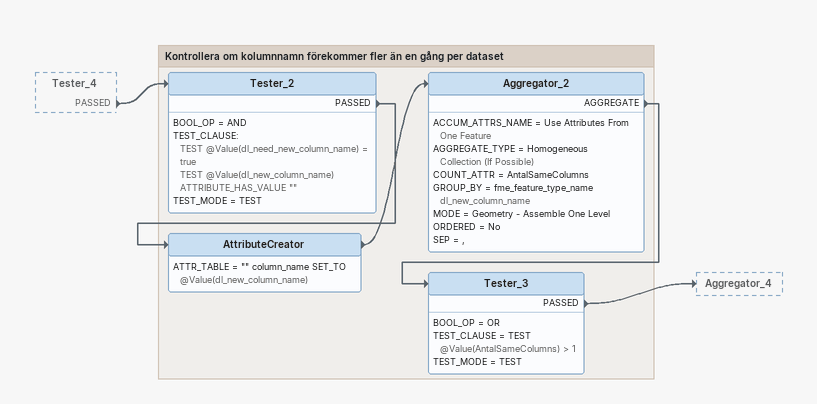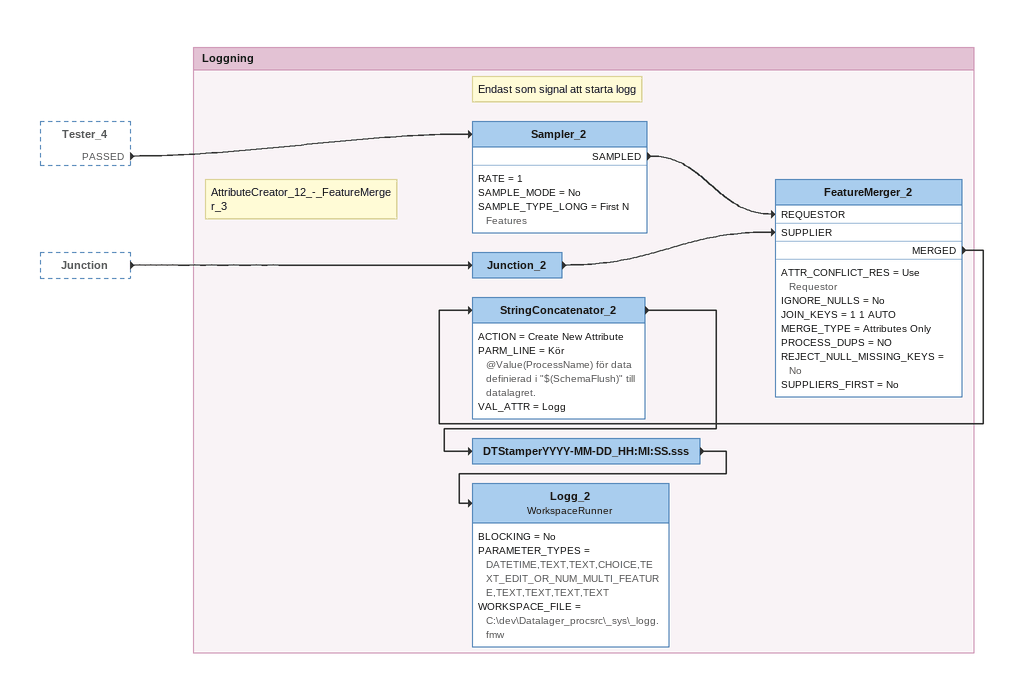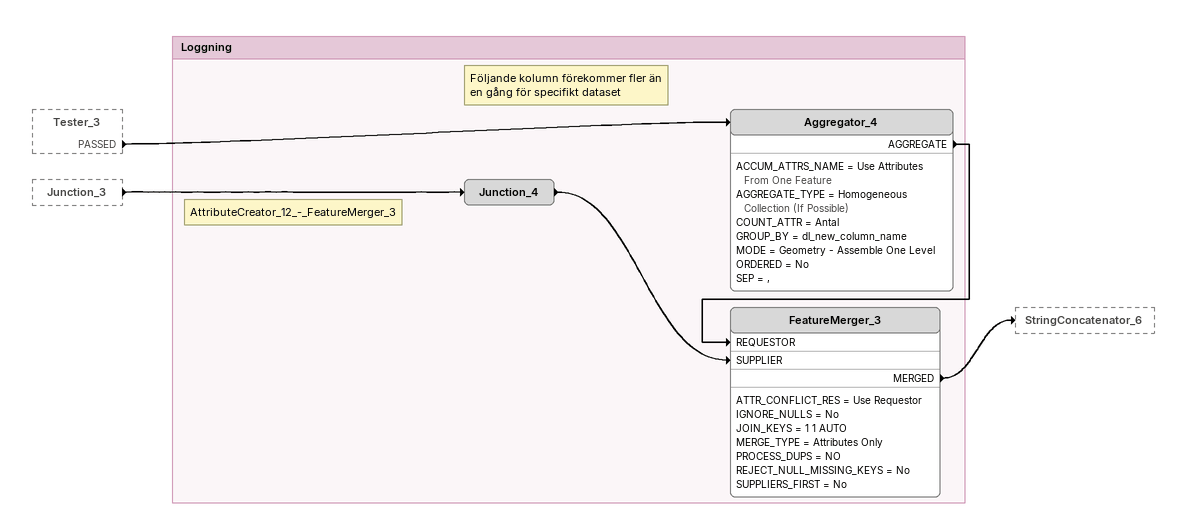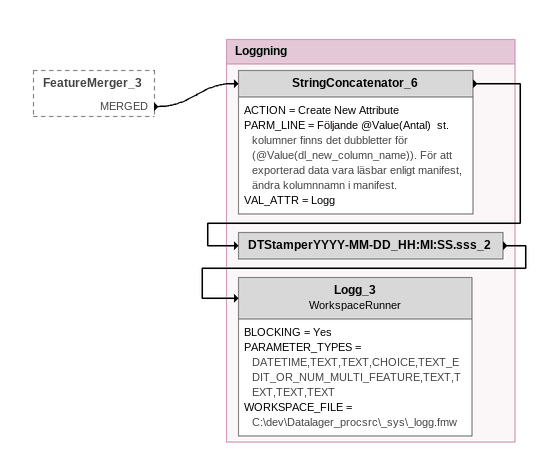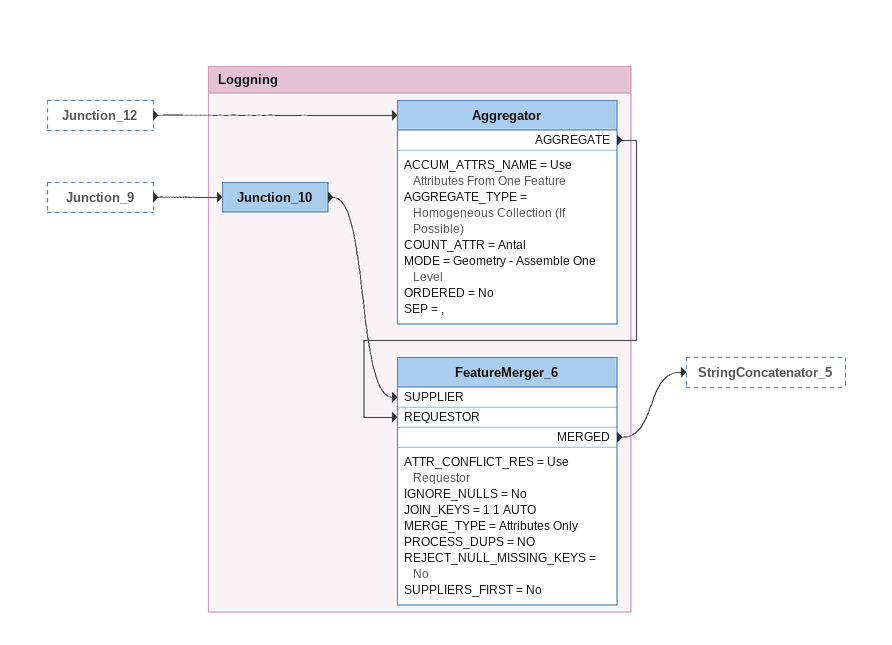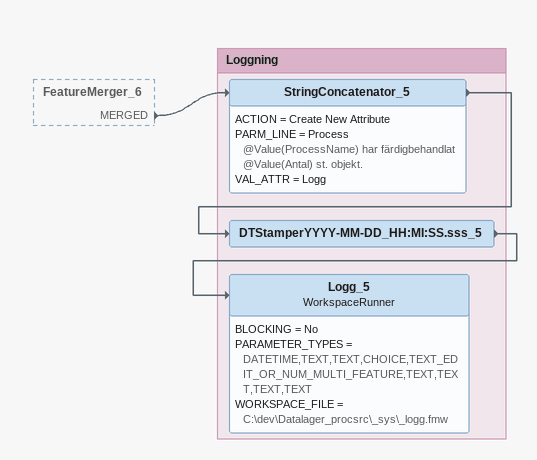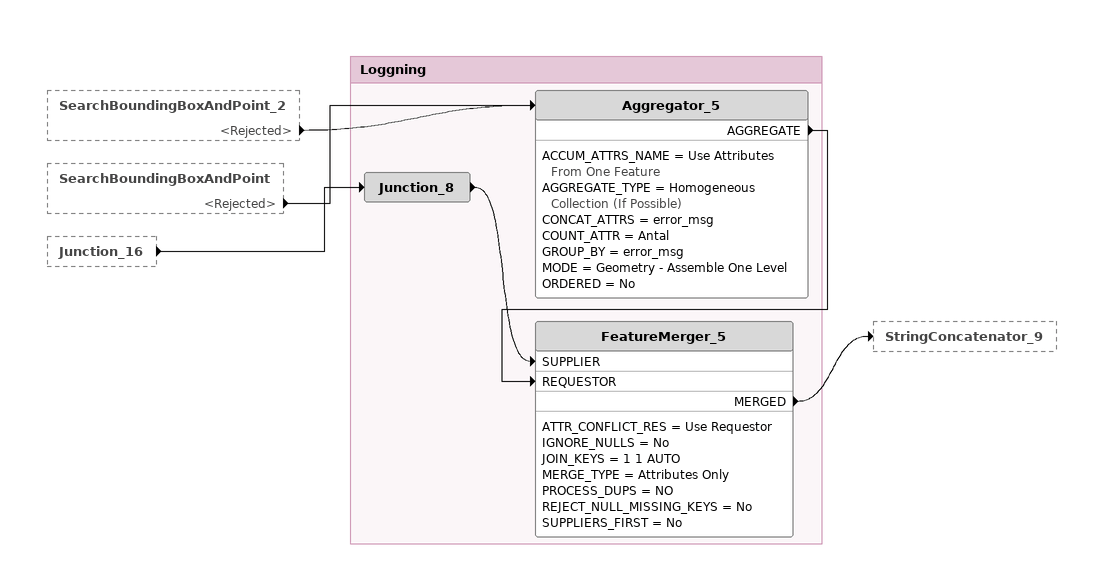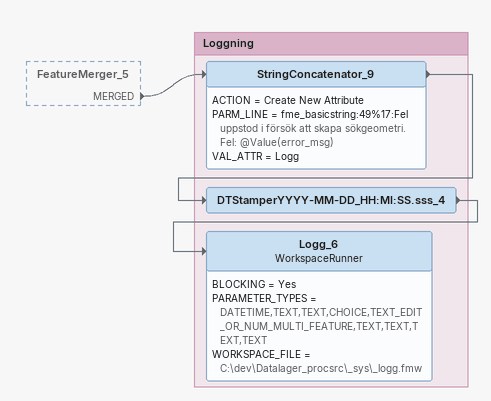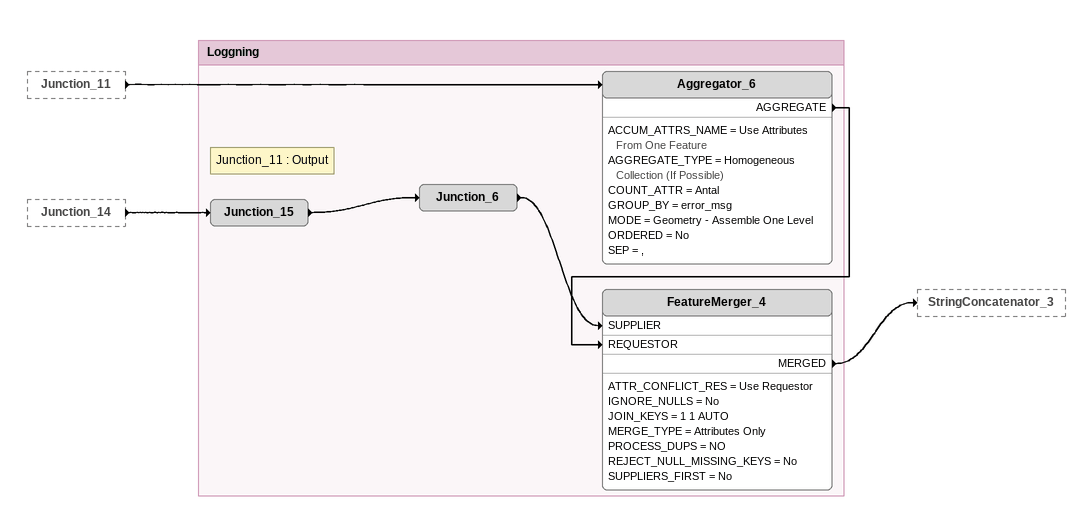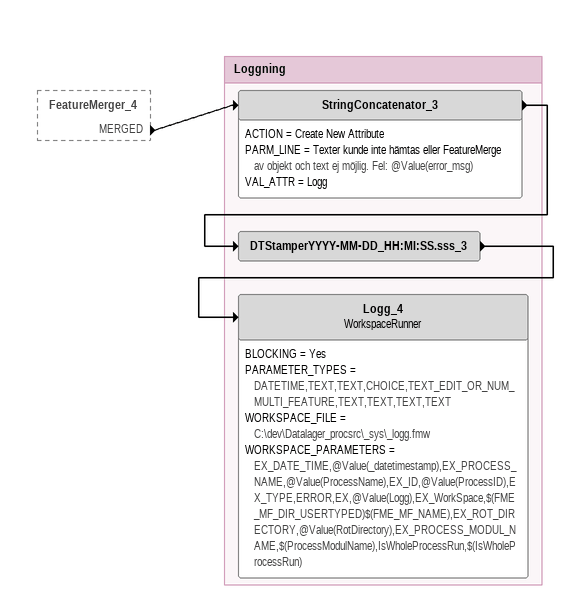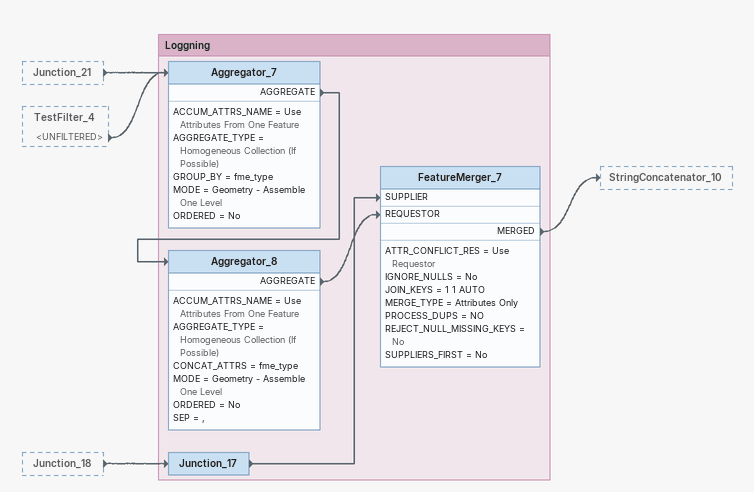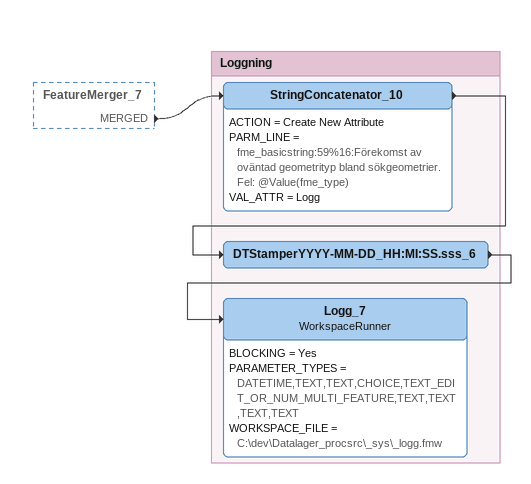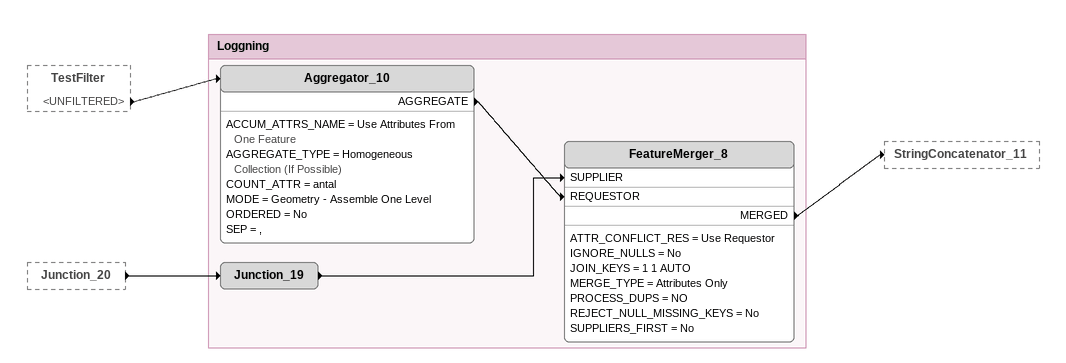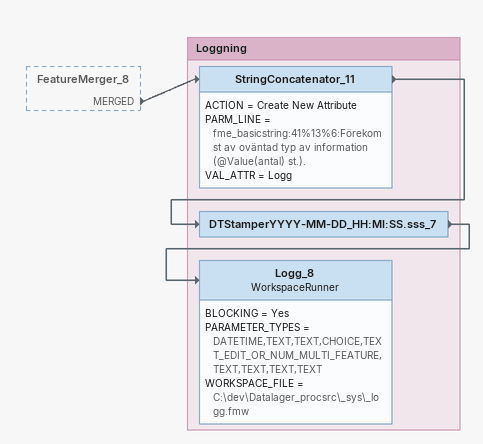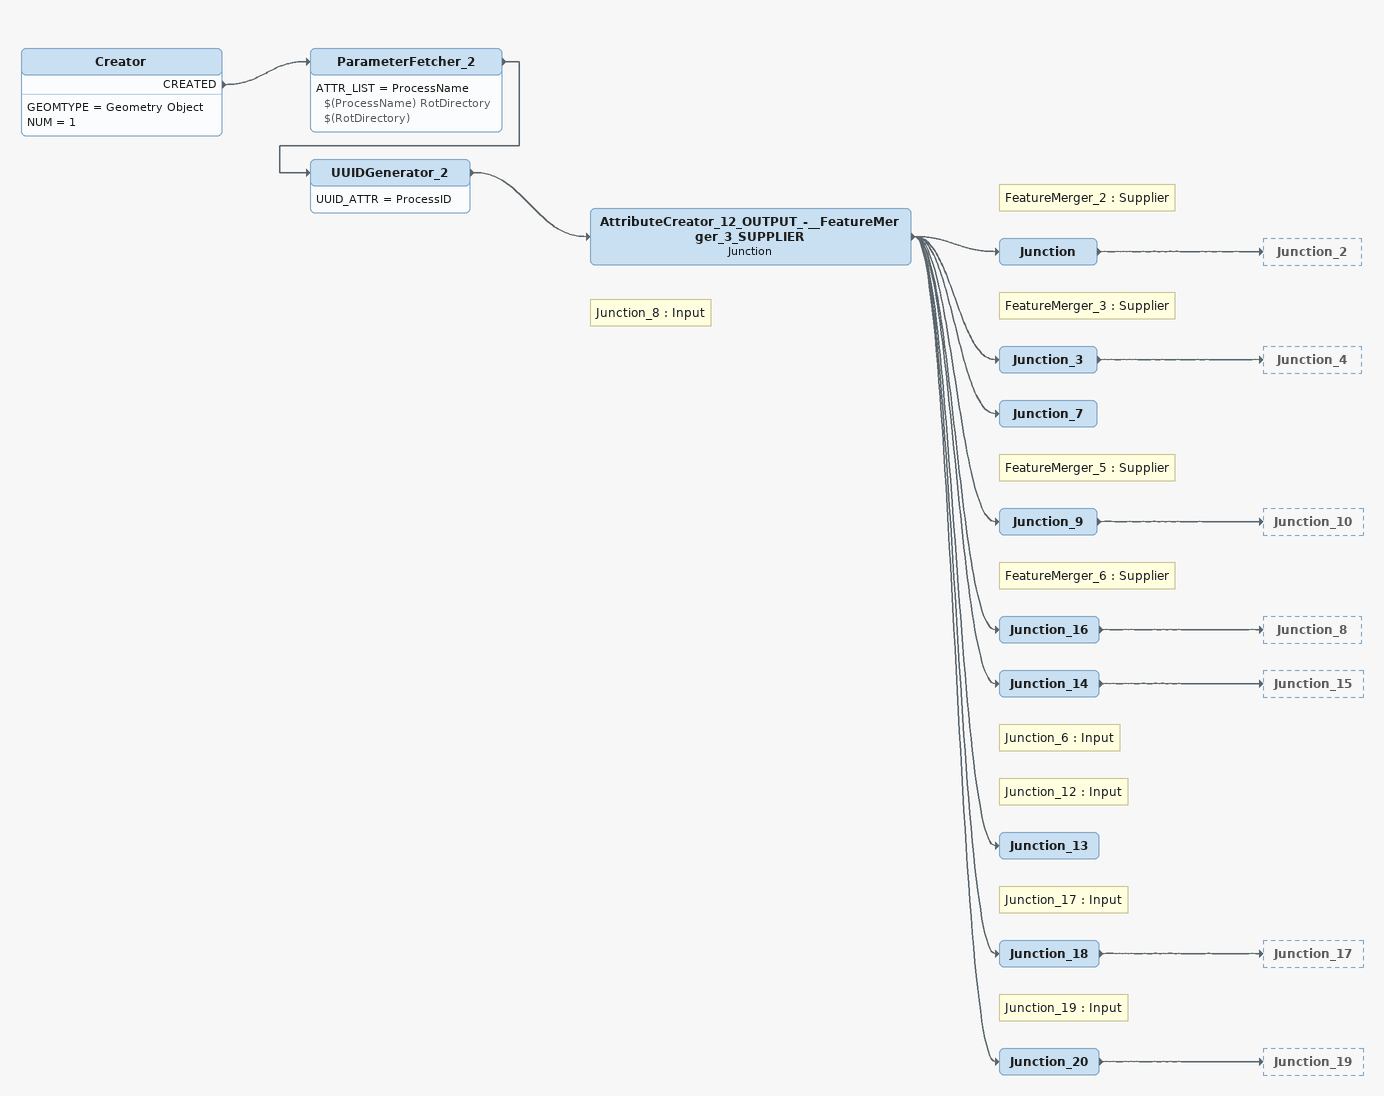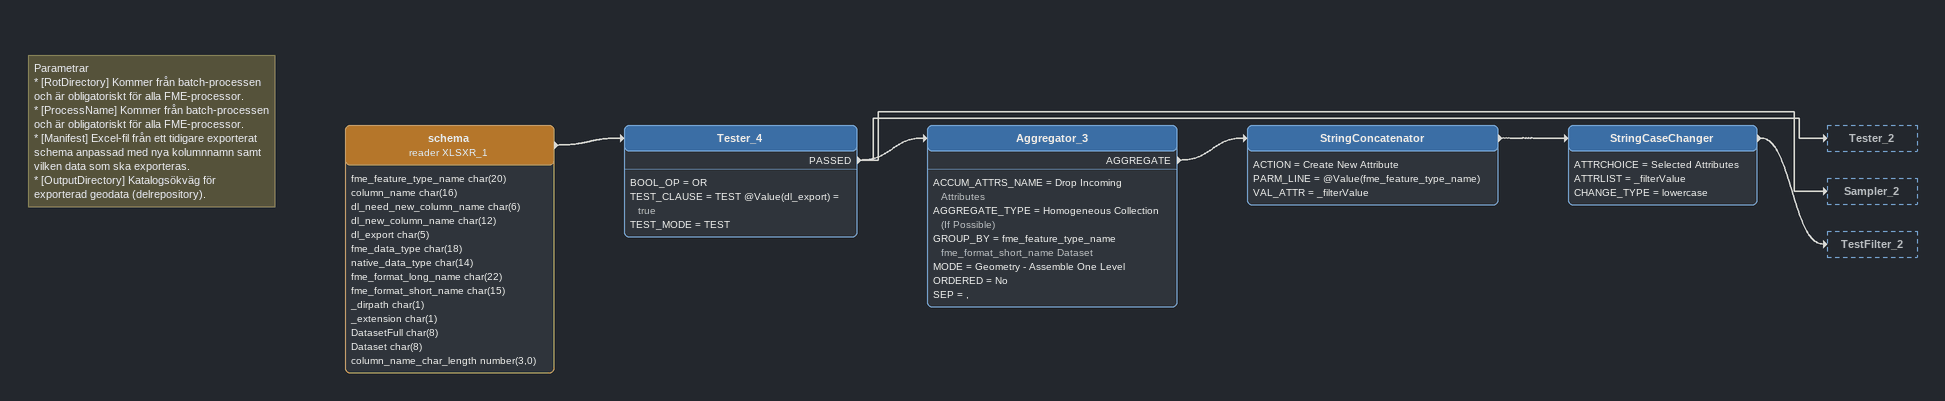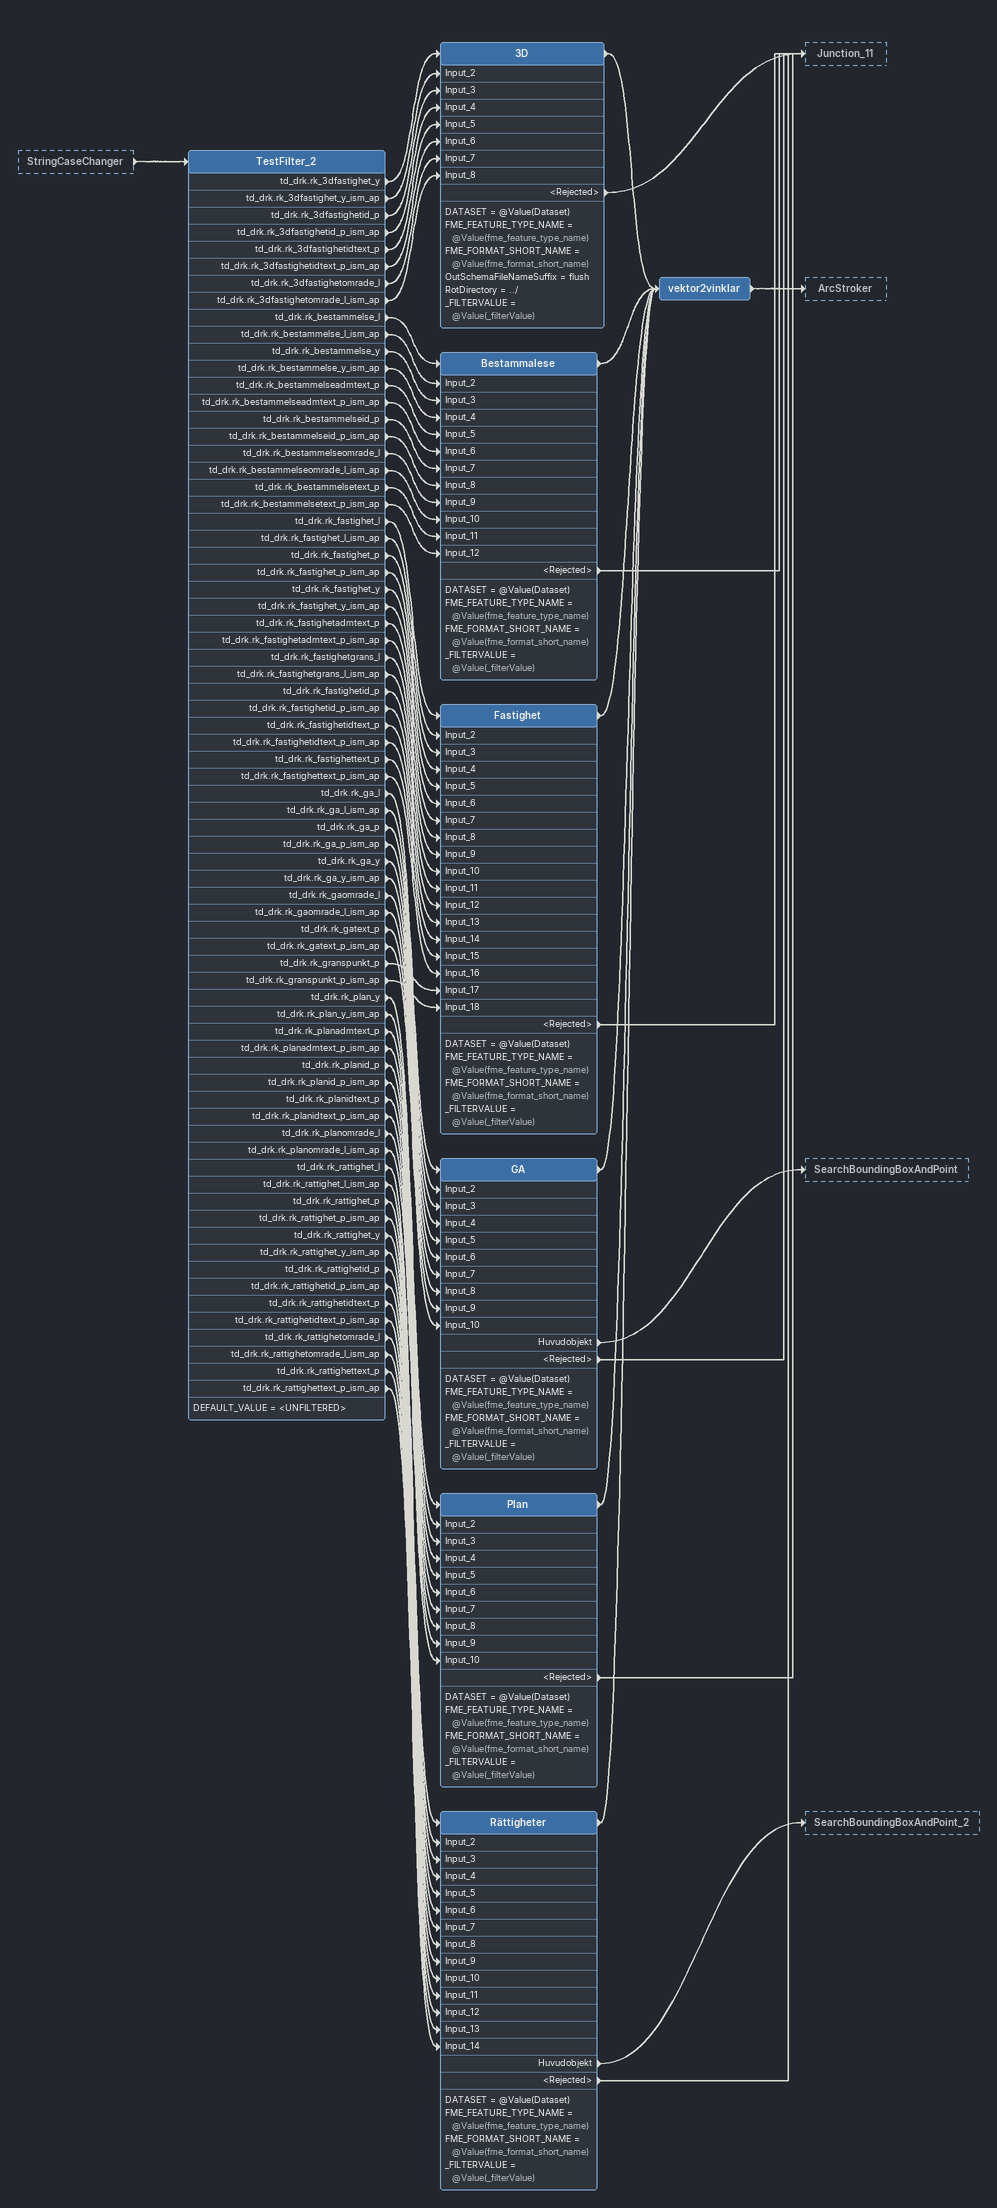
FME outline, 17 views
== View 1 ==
Tester_4 [outside]
    PASSED -> Tester_2

Bookmark: Kontrollera om kolumnnamn förekommer fler än en gång per dataset
Tester_2
    BOOL_OP = AND
    TEST_CLAUSE:
      TEST @Value(dl_need_new_column_name) = true
      TEST @Value(dl_new_column_name) ATTRIBUTE_HAS_VALUE ""
    TEST_MODE = TEST
    PASSED -> AttributeCreator
AttributeCreator
    ATTR_TABLE = "" column_name SET_TO @Value(dl_new_column_name)
    -> Aggregator_2
Aggregator_2
    ACCUM_ATTRS_NAME = Use Attributes From One Feature
    AGGREGATE_TYPE = Homogeneous Collection (If Possible)
    COUNT_ATTR = AntalSameColumns
    GROUP_BY = fme_feature_type_name dl_new_column_name
    MODE = Geometry - Assemble One Level
    ORDERED = No
    SEP = ,
    AGGREGATE -> Tester_3
Tester_3
    BOOL_OP = OR
    TEST_CLAUSE = TEST @Value(AntalSameColumns) > 1
    TEST_MODE = TEST
    PASSED -> Aggregator_4

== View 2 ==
Tester_4 [outside]
    PASSED -> Sampler_2
Junction [outside]
    -> Junction_2

Bookmark: Loggning
Note: AttributeCreator_12_-_FeatureMerger_3
Junction_2
    -> FeatureMerger_2 [SUPPLIER]
Note: Endast som signal att starta logg
Sampler_2
    RATE = 1
    SAMPLE_MODE = No
    SAMPLE_TYPE_LONG = First N Features
    SAMPLED -> FeatureMerger_2 [REQUESTOR]
FeatureMerger_2
    ATTR_CONFLICT_RES = Use Requestor
    IGNORE_NULLS = No
    JOIN_KEYS = 1 1 AUTO
    MERGE_TYPE = Attributes Only
    PROCESS_DUPS = NO
    REJECT_NULL_MISSING_KEYS = No
    SUPPLIERS_FIRST = No
    MERGED -> StringConcatenator_2
StringConcatenator_2
    ACTION = Create New Attribute
    PARM_LINE = Kör @Value(ProcessName) för data definierad i "$(SchemaFlush)" till datalagret.
    VAL_ATTR = Logg
    -> DTStamperYYYY-MM-DD_HH:MI:SS.sss
DTStamperYYYY-MM-DD_HH:MI:SS.sss
    -> Logg_2
Logg_2: WorkspaceRunner
    BLOCKING = No
    PARAMETER_TYPES = DATETIME,TEXT,TEXT,CHOICE,TEXT_EDIT_OR_NUM_MULTI_FEATURE,TEXT,TEXT,TEXT,TEXT
    WORKSPACE_FILE = C:\dev\Datalager_procsrc\_sys\_logg.fmw

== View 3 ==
Tester_3 [outside]
    PASSED -> Aggregator_4
Junction_3 [outside]
    -> Junction_4

Bookmark: Loggning
Note: AttributeCreator_12_-_FeatureMerger_3
Junction_4
    -> FeatureMerger_3 [SUPPLIER]
Note: Följande kolumn förekommer fler än / en gång för specifikt dataset
Aggregator_4
    ACCUM_ATTRS_NAME = Use Attributes From One Feature
    AGGREGATE_TYPE = Homogeneous Collection (If Possible)
    COUNT_ATTR = Antal
    GROUP_BY = dl_new_column_name
    MODE = Geometry - Assemble One Level
    ORDERED = No
    SEP = ,
    AGGREGATE -> FeatureMerger_3 [REQUESTOR]
FeatureMerger_3
    ATTR_CONFLICT_RES = Use Requestor
    IGNORE_NULLS = No
    JOIN_KEYS = 1 1 AUTO
    MERGE_TYPE = Attributes Only
    PROCESS_DUPS = NO
    REJECT_NULL_MISSING_KEYS = No
    SUPPLIERS_FIRST = No
    MERGED -> StringConcatenator_6

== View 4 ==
FeatureMerger_3 [outside]
    MERGED -> StringConcatenator_6

Bookmark: Loggning
StringConcatenator_6
    ACTION = Create New Attribute
    PARM_LINE = Följande @Value(Antal)  st. kolumner finns det dubbletter för (@Value(dl_new_column_name)). För att exporterad data vara läsbar enligt manifest, ändra kolumnnamn i manifest.
    VAL_ATTR = Logg
    -> DTStamperYYYY-MM-DD_HH:MI:SS.sss_2
DTStamperYYYY-MM-DD_HH:MI:SS.sss_2
    -> Logg_3
Logg_3: WorkspaceRunner
    BLOCKING = Yes
    PARAMETER_TYPES = DATETIME,TEXT,TEXT,CHOICE,TEXT_EDIT_OR_NUM_MULTI_FEATURE,TEXT,TEXT,TEXT,TEXT
    WORKSPACE_FILE = C:\dev\Datalager_procsrc\_sys\_logg.fmw

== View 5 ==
Junction_12 [outside]
    -> Aggregator
Junction_9 [outside]
    -> Junction_10

Bookmark: Loggning
Junction_10
    -> FeatureMerger_6 [SUPPLIER]
Aggregator
    ACCUM_ATTRS_NAME = Use Attributes From One Feature
    AGGREGATE_TYPE = Homogeneous Collection (If Possible)
    COUNT_ATTR = Antal
    MODE = Geometry - Assemble One Level
    ORDERED = No
    SEP = ,
    AGGREGATE -> FeatureMerger_6 [REQUESTOR]
FeatureMerger_6
    ATTR_CONFLICT_RES = Use Requestor
    IGNORE_NULLS = No
    JOIN_KEYS = 1 1 AUTO
    MERGE_TYPE = Attributes Only
    PROCESS_DUPS = NO
    REJECT_NULL_MISSING_KEYS = No
    SUPPLIERS_FIRST = No
    MERGED -> StringConcatenator_5

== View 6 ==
FeatureMerger_6 [outside]
    MERGED -> StringConcatenator_5

Bookmark: Loggning
StringConcatenator_5
    ACTION = Create New Attribute
    PARM_LINE = Process @Value(ProcessName) har färdigbehandlat @Value(Antal) st. objekt.
    VAL_ATTR = Logg
    -> DTStamperYYYY-MM-DD_HH:MI:SS.sss_5
DTStamperYYYY-MM-DD_HH:MI:SS.sss_5
    -> Logg_5
Logg_5: WorkspaceRunner
    BLOCKING = No
    PARAMETER_TYPES = DATETIME,TEXT,TEXT,CHOICE,TEXT_EDIT_OR_NUM_MULTI_FEATURE,TEXT,TEXT,TEXT,TEXT
    WORKSPACE_FILE = C:\dev\Datalager_procsrc\_sys\_logg.fmw

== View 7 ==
SearchBoundingBoxAndPoint_2 [outside]
    <Rejected> -> Aggregator_5
SearchBoundingBoxAndPoint [outside]
    <Rejected> -> Aggregator_5
Junction_16 [outside]
    -> Junction_8

Bookmark: Loggning
Junction_8
    -> FeatureMerger_5 [SUPPLIER]
Aggregator_5
    ACCUM_ATTRS_NAME = Use Attributes From One Feature
    AGGREGATE_TYPE = Homogeneous Collection (If Possible)
    CONCAT_ATTRS = error_msg
    COUNT_ATTR = Antal
    GROUP_BY = error_msg
    MODE = Geometry - Assemble One Level
    ORDERED = No
    AGGREGATE -> FeatureMerger_5 [REQUESTOR]
FeatureMerger_5
    ATTR_CONFLICT_RES = Use Requestor
    IGNORE_NULLS = No
    JOIN_KEYS = 1 1 AUTO
    MERGE_TYPE = Attributes Only
    PROCESS_DUPS = NO
    REJECT_NULL_MISSING_KEYS = No
    SUPPLIERS_FIRST = No
    MERGED -> StringConcatenator_9

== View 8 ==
FeatureMerger_5 [outside]
    MERGED -> StringConcatenator_9

Bookmark: Loggning
StringConcatenator_9
    ACTION = Create New Attribute
    PARM_LINE = fme_basicstring:49%17:Fel uppstod i försök att skapa sökgeometri. Fel: @Value(error_msg)
    VAL_ATTR = Logg
    -> DTStamperYYYY-MM-DD_HH:MI:SS.sss_4
DTStamperYYYY-MM-DD_HH:MI:SS.sss_4
    -> Logg_6
Logg_6: WorkspaceRunner
    BLOCKING = Yes
    PARAMETER_TYPES = DATETIME,TEXT,TEXT,CHOICE,TEXT_EDIT_OR_NUM_MULTI_FEATURE,TEXT,TEXT,TEXT,TEXT
    WORKSPACE_FILE = C:\dev\Datalager_procsrc\_sys\_logg.fmw

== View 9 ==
Junction_11 [outside]
    -> Aggregator_6
Junction_14 [outside]
    -> Junction_15

Bookmark: Loggning
Note: Junction_11 : Output
Junction_15
    -> Junction_6
Junction_6
    -> FeatureMerger_4 [SUPPLIER]
Aggregator_6
    ACCUM_ATTRS_NAME = Use Attributes From One Feature
    AGGREGATE_TYPE = Homogeneous Collection (If Possible)
    COUNT_ATTR = Antal
    GROUP_BY = error_msg
    MODE = Geometry - Assemble One Level
    ORDERED = No
    SEP = ,
    AGGREGATE -> FeatureMerger_4 [REQUESTOR]
FeatureMerger_4
    ATTR_CONFLICT_RES = Use Requestor
    IGNORE_NULLS = No
    JOIN_KEYS = 1 1 AUTO
    MERGE_TYPE = Attributes Only
    PROCESS_DUPS = NO
    REJECT_NULL_MISSING_KEYS = No
    SUPPLIERS_FIRST = No
    MERGED -> StringConcatenator_3

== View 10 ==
FeatureMerger_4 [outside]
    MERGED -> StringConcatenator_3

Bookmark: Loggning
StringConcatenator_3
    ACTION = Create New Attribute
    PARM_LINE = Texter kunde inte hämtas eller FeatureMerge av objekt och text ej möjlig. Fel: @Value(error_msg)
    VAL_ATTR = Logg
    -> DTStamperYYYY-MM-DD_HH:MI:SS.sss_3
DTStamperYYYY-MM-DD_HH:MI:SS.sss_3
    -> Logg_4
Logg_4: WorkspaceRunner
    BLOCKING = Yes
    PARAMETER_TYPES = DATETIME,TEXT,TEXT,CHOICE,TEXT_EDIT_OR_NUM_MULTI_FEATURE,TEXT,TEXT,TEXT,TEXT
    WORKSPACE_FILE = C:\dev\Datalager_procsrc\_sys\_logg.fmw
    WORKSPACE_PARAMETERS = EX_DATE_TIME,@Value(_datetimestamp),EX_PROCESS_NAME,@Value(ProcessName),EX_ID,@Value(ProcessID),EX_TYPE,ERROR,EX,@Value(Logg),EX_WorkSpace,$(FME_MF_DIR_USERTYPED)$(FME_MF_NAME),EX_ROT_DIRECTORY,@Value(RotDirectory),EX_PROCESS_MODUL_NAME,$(ProcessModulName),IsWholeProcessRun,$(IsWholeProcessRun)

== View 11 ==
Junction_21 [outside]
    -> Aggregator_7
TestFilter_4 [outside]
    <UNFILTERED> -> Aggregator_7
Junction_18 [outside]
    -> Junction_17

Bookmark: Loggning
Junction_17
    -> FeatureMerger_7 [SUPPLIER]
Aggregator_7
    ACCUM_ATTRS_NAME = Use Attributes From One Feature
    AGGREGATE_TYPE = Homogeneous Collection (If Possible)
    GROUP_BY = fme_type
    MODE = Geometry - Assemble One Level
    ORDERED = No
    AGGREGATE -> Aggregator_8
Aggregator_8
    ACCUM_ATTRS_NAME = Use Attributes From One Feature
    AGGREGATE_TYPE = Homogeneous Collection (If Possible)
    CONCAT_ATTRS = fme_type
    MODE = Geometry - Assemble One Level
    ORDERED = No
    SEP = ,
    AGGREGATE -> FeatureMerger_7 [REQUESTOR]
FeatureMerger_7
    ATTR_CONFLICT_RES = Use Requestor
    IGNORE_NULLS = No
    JOIN_KEYS = 1 1 AUTO
    MERGE_TYPE = Attributes Only
    PROCESS_DUPS = NO
    REJECT_NULL_MISSING_KEYS = No
    SUPPLIERS_FIRST = No
    MERGED -> StringConcatenator_10

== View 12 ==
FeatureMerger_7 [outside]
    MERGED -> StringConcatenator_10

Bookmark: Loggning
StringConcatenator_10
    ACTION = Create New Attribute
    PARM_LINE = fme_basicstring:59%16:Förekomst av oväntad geometrityp bland sökgeometrier. Fel: @Value(fme_type)
    VAL_ATTR = Logg
    -> DTStamperYYYY-MM-DD_HH:MI:SS.sss_6
DTStamperYYYY-MM-DD_HH:MI:SS.sss_6
    -> Logg_7
Logg_7: WorkspaceRunner
    BLOCKING = Yes
    PARAMETER_TYPES = DATETIME,TEXT,TEXT,CHOICE,TEXT_EDIT_OR_NUM_MULTI_FEATURE,TEXT,TEXT,TEXT,TEXT
    WORKSPACE_FILE = C:\dev\Datalager_procsrc\_sys\_logg.fmw

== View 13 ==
TestFilter [outside]
    <UNFILTERED> -> Aggregator_10
Junction_20 [outside]
    -> Junction_19

Bookmark: Loggning
Junction_19
    -> FeatureMerger_8 [SUPPLIER]
Aggregator_10
    ACCUM_ATTRS_NAME = Use Attributes From One Feature
    AGGREGATE_TYPE = Homogeneous Collection (If Possible)
    COUNT_ATTR = antal
    MODE = Geometry - Assemble One Level
    ORDERED = No
    SEP = ,
    AGGREGATE -> FeatureMerger_8 [REQUESTOR]
FeatureMerger_8
    ATTR_CONFLICT_RES = Use Requestor
    IGNORE_NULLS = No
    JOIN_KEYS = 1 1 AUTO
    MERGE_TYPE = Attributes Only
    PROCESS_DUPS = NO
    REJECT_NULL_MISSING_KEYS = No
    SUPPLIERS_FIRST = No
    MERGED -> StringConcatenator_11

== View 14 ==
FeatureMerger_8 [outside]
    MERGED -> StringConcatenator_11

Bookmark: Loggning
StringConcatenator_11
    ACTION = Create New Attribute
    PARM_LINE = fme_basicstring:41%13%6:Förekomst av oväntad typ av information (@Value(antal) st.).
    VAL_ATTR = Logg
    -> DTStamperYYYY-MM-DD_HH:MI:SS.sss_7
DTStamperYYYY-MM-DD_HH:MI:SS.sss_7
    -> Logg_8
Logg_8: WorkspaceRunner
    BLOCKING = Yes
    PARAMETER_TYPES = DATETIME,TEXT,TEXT,CHOICE,TEXT_EDIT_OR_NUM_MULTI_FEATURE,TEXT,TEXT,TEXT,TEXT
    WORKSPACE_FILE = C:\dev\Datalager_procsrc\_sys\_logg.fmw

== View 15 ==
Creator
    GEOMTYPE = Geometry Object
    NUM = 1
    CREATED -> ParameterFetcher_2
ParameterFetcher_2
    ATTR_LIST = ProcessName $(ProcessName) RotDirectory $(RotDirectory)
    -> UUIDGenerator_2
UUIDGenerator_2
    UUID_ATTR = ProcessID
    -> AttributeCreator_12_OUTPUT_-__FeatureMerger_3_SUPPLIER
AttributeCreator_12_OUTPUT_-__FeatureMerger_3_SUPPLIER: Junction
    -> Junction
    -> Junction_3
    -> Junction_7
    -> Junction_9
    -> Junction_13
    -> Junction_14
    -> Junction_16
    -> Junction_18
    -> Junction_20
Note: FeatureMerger_2 : Supplier
Junction
    -> Junction_2
Note: FeatureMerger_3 : Supplier
Junction_3
    -> Junction_4
Note: FeatureMerger_5 : Supplier
Junction_7
Note: FeatureMerger_6 : Supplier
Junction_9
    -> Junction_10
Note: Junction_8 : Input
Junction_16
    -> Junction_8
Note: Junction_6 : Input
Junction_14
    -> Junction_15
Note: Junction_12 : Input
Junction_13
Note: Junction_17 : Input
Junction_18
    -> Junction_17
Note: Junction_19 : Input
Junction_20
    -> Junction_19

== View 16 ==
Note: Parametrar / * [RotDirectory] Kommer från batch-processen och är obligatoriskt för alla FME-processor. / * [ProcessName] Kommer från batch-processen och är obligatoriskt för alla FME-processor. / * [Manifest] Excel-fil från ett tidigare exporterat schema anpassad med nya kolumnnamn samt vilken data som ska exporteras. / * [OutputDirectory] Katalogsökväg för exporterad geodata (delrepository).
schema (reader XLSXR_1)
    attributes: fme_feature_type_name char(20), column_name char(16), dl_need_new_column_name char(6), dl_new_column_name char(12), dl_export char(5), fme_data_type char(18), native_data_type char(14), fme_format_long_name char(22), fme_format_short_name char(15), _dirpath char(1), _extension char(1), DatasetFull char(8), Dataset char(8), column_name_char_length number(3,0)
    -> Tester_4
Tester_4
    BOOL_OP = OR
    TEST_CLAUSE = TEST @Value(dl_export) = true
    TEST_MODE = TEST
    PASSED -> Tester_2
    PASSED -> Aggregator_3
    PASSED -> Sampler_2
Aggregator_3
    ACCUM_ATTRS_NAME = Drop Incoming Attributes
    AGGREGATE_TYPE = Homogeneous Collection (If Possible)
    GROUP_BY = fme_feature_type_name fme_format_short_name Dataset
    MODE = Geometry - Assemble One Level
    ORDERED = No
    SEP = ,
    AGGREGATE -> StringConcatenator
StringConcatenator
    ACTION = Create New Attribute
    PARM_LINE = @Value(fme_feature_type_name)
    VAL_ATTR = _filterValue
    -> StringCaseChanger
StringCaseChanger
    ATTRCHOICE = Selected Attributes
    ATTRLIST = _filterValue
    CHANGE_TYPE = lowercase
    -> TestFilter_2

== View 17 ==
StringCaseChanger [outside]
    -> TestFilter_2
TestFilter_2
    DEFAULT_VALUE = <UNFILTERED>
    td_drk.rk_3dfastighet_y -> 3D
    td_drk.rk_3dfastighet_y_ism_ap -> 3D [Input_2]
    td_drk.rk_3dfastighetid_p -> 3D [Input_3]
    td_drk.rk_3dfastighetid_p_ism_ap -> 3D [Input_4]
    td_drk.rk_3dfastighetidtext_p -> 3D [Input_5]
    td_drk.rk_3dfastighetidtext_p_ism_ap -> 3D [Input_6]
    td_drk.rk_3dfastighetomrade_l -> 3D [Input_7]
    td_drk.rk_3dfastighetomrade_l_ism_ap -> 3D [Input_8]
    td_drk.rk_bestammelse_l -> Bestammalese
    td_drk.rk_bestammelse_l_ism_ap -> Bestammalese [Input_2]
    td_drk.rk_bestammelse_y -> Bestammalese [Input_3]
    td_drk.rk_bestammelse_y_ism_ap -> Bestammalese [Input_4]
    td_drk.rk_bestammelseadmtext_p -> Bestammalese [Input_5]
    td_drk.rk_bestammelseadmtext_p_ism_ap -> Bestammalese [Input_6]
    td_drk.rk_bestammelseid_p -> Bestammalese [Input_7]
    td_drk.rk_bestammelseid_p_ism_ap -> Bestammalese [Input_8]
    td_drk.rk_bestammelseomrade_l -> Bestammalese [Input_9]
    td_drk.rk_bestammelseomrade_l_ism_ap -> Bestammalese [Input_10]
    td_drk.rk_bestammelsetext_p -> Bestammalese [Input_11]
    td_drk.rk_bestammelsetext_p_ism_ap -> Bestammalese [Input_12]
    td_drk.rk_fastighet_l -> Fastighet
    td_drk.rk_fastighet_l_ism_ap -> Fastighet [Input_2]
    td_drk.rk_fastighet_p -> Fastighet [Input_3]
    td_drk.rk_fastighet_p_ism_ap -> Fastighet [Input_4]
    td_drk.rk_fastighet_y -> Fastighet [Input_5]
    td_drk.rk_fastighet_y_ism_ap -> Fastighet [Input_6]
    td_drk.rk_fastighetadmtext_p -> Fastighet [Input_7]
    td_drk.rk_fastighetadmtext_p_ism_ap -> Fastighet [Input_8]
    td_drk.rk_fastighetgrans_l -> Fastighet [Input_9]
    td_drk.rk_fastighetgrans_l_ism_ap -> Fastighet [Input_10]
    td_drk.rk_fastighetid_p -> Fastighet [Input_11]
    td_drk.rk_fastighetid_p_ism_ap -> Fastighet [Input_12]
    td_drk.rk_fastighetidtext_p -> Fastighet [Input_13]
    td_drk.rk_fastighetidtext_p_ism_ap -> Fastighet [Input_14]
    td_drk.rk_fastighettext_p -> Fastighet [Input_15]
    td_drk.rk_fastighettext_p_ism_ap -> Fastighet [Input_16]
    td_drk.rk_ga_l -> GA
    td_drk.rk_ga_l_ism_ap -> GA [Input_2]
    td_drk.rk_ga_p -> GA [Input_3]
    td_drk.rk_ga_p_ism_ap -> GA [Input_4]
    td_drk.rk_ga_y -> GA [Input_5]
    td_drk.rk_ga_y_ism_ap -> GA [Input_6]
    td_drk.rk_gaomrade_l -> GA [Input_7]
    td_drk.rk_gaomrade_l_ism_ap -> GA [Input_8]
    td_drk.rk_gatext_p -> GA [Input_9]
    td_drk.rk_gatext_p_ism_ap -> GA [Input_10]
    td_drk.rk_granspunkt_p -> Fastighet [Input_17]
    td_drk.rk_granspunkt_p_ism_ap -> Fastighet [Input_18]
    td_drk.rk_plan_y -> Plan
    td_drk.rk_plan_y_ism_ap -> Plan [Input_2]
    td_drk.rk_planadmtext_p -> Plan [Input_3]
    td_drk.rk_planadmtext_p_ism_ap -> Plan [Input_4]
    td_drk.rk_planid_p -> Plan [Input_5]
    td_drk.rk_planid_p_ism_ap -> Plan [Input_6]
    td_drk.rk_planidtext_p -> Plan [Input_7]
    td_drk.rk_planidtext_p_ism_ap -> Plan [Input_8]
    td_drk.rk_planomrade_l -> Plan [Input_9]
    td_drk.rk_planomrade_l_ism_ap -> Plan [Input_10]
    td_drk.rk_rattighet_l -> Rättigheter
    td_drk.rk_rattighet_l_ism_ap -> Rättigheter [Input_2]
    td_drk.rk_rattighet_p -> Rättigheter [Input_3]
    td_drk.rk_rattighet_p_ism_ap -> Rättigheter [Input_4]
    td_drk.rk_rattighet_y -> Rättigheter [Input_5]
    td_drk.rk_rattighet_y_ism_ap -> Rättigheter [Input_6]
    td_drk.rk_rattighetid_p -> Rättigheter [Input_7]
    td_drk.rk_rattighetid_p_ism_ap -> Rättigheter [Input_8]
    td_drk.rk_rattighetidtext_p -> Rättigheter [Input_9]
    td_drk.rk_rattighetidtext_p_ism_ap -> Rättigheter [Input_10]
    td_drk.rk_rattighetomrade_l -> Rättigheter [Input_11]
    td_drk.rk_rattighetomrade_l_ism_ap -> Rättigheter [Input_12]
    td_drk.rk_rattighettext_p -> Rättigheter [Input_13]
    td_drk.rk_rattighettext_p_ism_ap -> Rättigheter [Input_14]
3D
    DATASET = @Value(Dataset)
    FME_FEATURE_TYPE_NAME = @Value(fme_feature_type_name)
    FME_FORMAT_SHORT_NAME = @Value(fme_format_short_name)
    OutSchemaFileNameSuffix = flush
    RotDirectory = ../
    _FILTERVALUE = @Value(_filterValue)
    -> vektor2vinklar
    <Rejected> -> Junction_11
Bestammalese
    DATASET = @Value(Dataset)
    FME_FEATURE_TYPE_NAME = @Value(fme_feature_type_name)
    FME_FORMAT_SHORT_NAME = @Value(fme_format_short_name)
    _FILTERVALUE = @Value(_filterValue)
    -> vektor2vinklar
    <Rejected> -> Junction_11
Fastighet
    DATASET = @Value(Dataset)
    FME_FEATURE_TYPE_NAME = @Value(fme_feature_type_name)
    FME_FORMAT_SHORT_NAME = @Value(fme_format_short_name)
    _FILTERVALUE = @Value(_filterValue)
    -> vektor2vinklar
    <Rejected> -> Junction_11
GA
    DATASET = @Value(Dataset)
    FME_FEATURE_TYPE_NAME = @Value(fme_feature_type_name)
    FME_FORMAT_SHORT_NAME = @Value(fme_format_short_name)
    _FILTERVALUE = @Value(_filterValue)
    -> vektor2vinklar
    Huvudobjekt -> SearchBoundingBoxAndPoint
    <Rejected> -> Junction_11
Plan
    DATASET = @Value(Dataset)
    FME_FEATURE_TYPE_NAME = @Value(fme_feature_type_name)
    FME_FORMAT_SHORT_NAME = @Value(fme_format_short_name)
    _FILTERVALUE = @Value(_filterValue)
    -> vektor2vinklar
    <Rejected> -> Junction_11
Rättigheter
    DATASET = @Value(Dataset)
    FME_FEATURE_TYPE_NAME = @Value(fme_feature_type_name)
    FME_FORMAT_SHORT_NAME = @Value(fme_format_short_name)
    _FILTERVALUE = @Value(_filterValue)
    -> vektor2vinklar
    Huvudobjekt -> SearchBoundingBoxAndPoint_2
    <Rejected> -> Junction_11
vektor2vinklar
    -> ArcStroker
